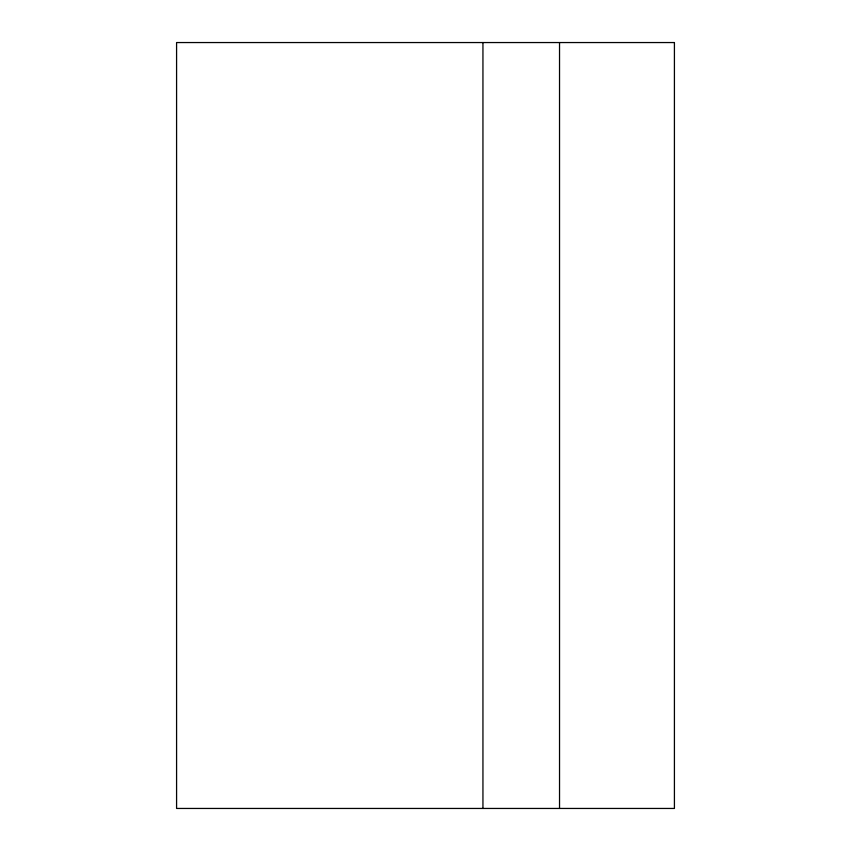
<?xml version="1.0" encoding="UTF-8"?>
<svg xmlns="http://www.w3.org/2000/svg" width="851" height="851" viewBox="0 0 851 851"><rect width="100%" height="100%" fill="white"/><g stroke="black" fill="none" stroke-linecap="round" stroke-linejoin="round"><path stroke-width="1.28" d="M559.533 42.55L559.533 808.45M482.942 42.55L482.942 808.45M674.418 42.55L176.582 42.55L176.582 808.45L674.418 808.45L674.418 42.55"/></g></svg>
